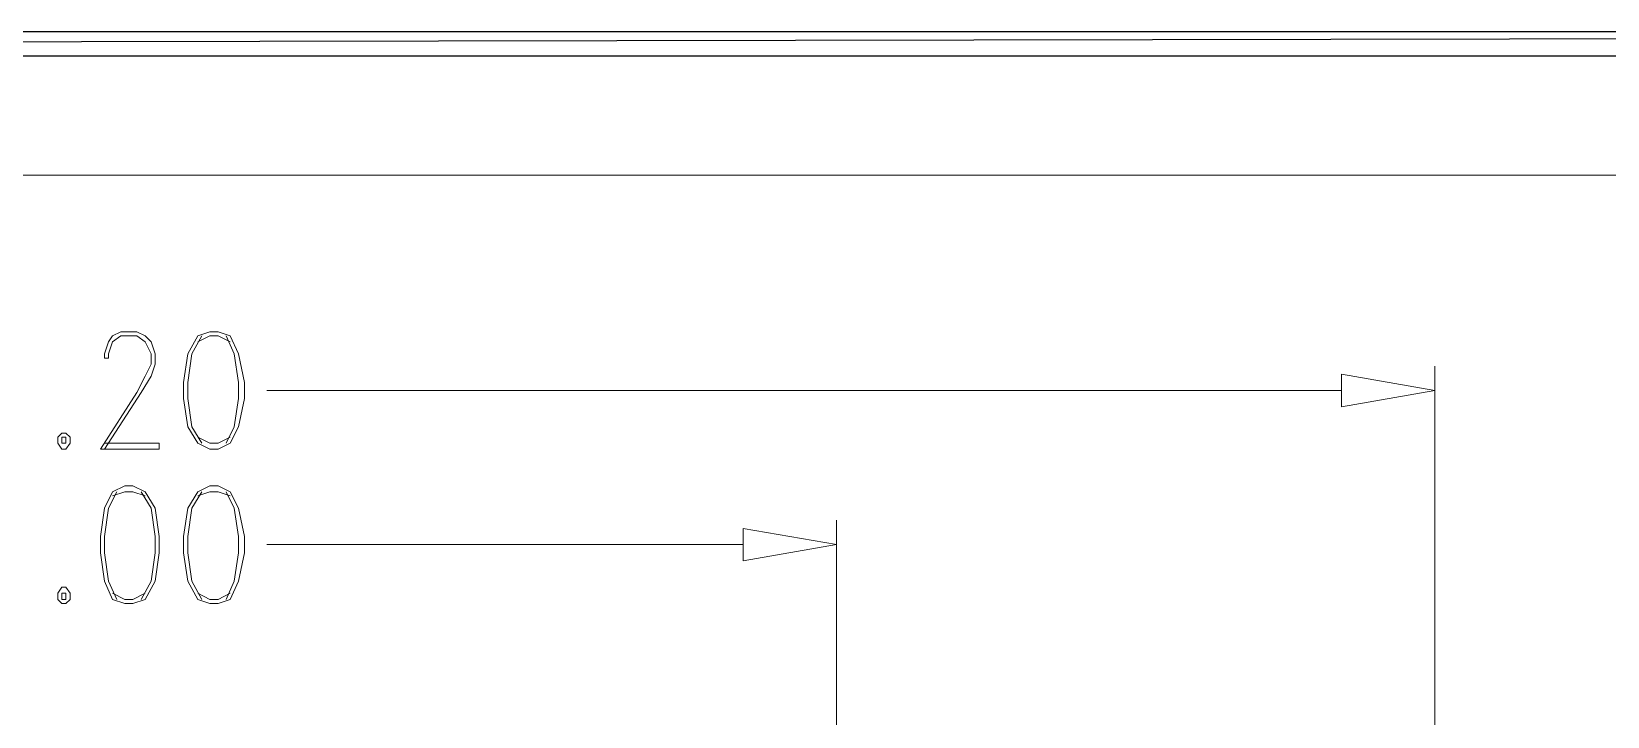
# Model space of a CAD drawing. Header units: centimetres. Extents: x -22.4 to 6.2, y -30.9 to -11.
# Drawn here: x -6.809 to -3.519, y -12.466 to -11.036 of the extents above; entities that cross this region are included whole.
import ezdxf

# ---------------------------------------------------------------- set-up
doc = ezdxf.new("R2010")
doc.units = ezdxf.units.CM
doc.header["$MEASUREMENT"] = 0
doc.layers.add('2', color=7, linetype='Continuous')
doc.layers.add('layer 1', color=7, linetype='Continuous')

msp = doc.modelspace()

# ---------------------------------------------------------------- linework, layer by layer
at = {"layer": '2', "color": 3, "lineweight": 9}
for points in [[(-3.87915, -13.35141), (-3.87915, -13.35141), (-3.87915, -11.73427), (-3.87915, -11.73427)], [(-4.07389, -11.78507), (-4.07389, -11.78507), (-6.31755, -11.78507), (-6.31755, -11.78507)], [(-5.12799, -13.81284), (-5.12799, -13.81284), (-5.12799, -12.05601), (-5.12799, -12.05601)], [(-5.32272, -12.10681), (-5.32272, -12.10681), (-6.31755, -12.10681), (-6.31755, -12.10681)]]:
    msp.add_open_spline(points, degree=3, dxfattribs=at)
for points in [[(-4.07389, -11.75121), (-4.07389, -11.75121), (-3.87915, -11.78507), (-3.87915, -11.78507), (-3.87915, -11.78507), (-3.87915, -11.78507), (-4.07389, -11.81894), (-4.07389, -11.81894), (-4.07389, -11.81894), (-4.07389, -11.81894), (-4.07389, -11.75121), (-4.07389, -11.75121)], [(-5.32272, -12.07294), (-5.32272, -12.07294), (-5.12799, -12.10681), (-5.12799, -12.10681), (-5.12799, -12.10681), (-5.12799, -12.10681), (-5.32272, -12.14067), (-5.32272, -12.14067), (-5.32272, -12.14067), (-5.32272, -12.14067), (-5.32272, -12.07294), (-5.32272, -12.07294)]]:
    msp.add_open_spline(points, degree=3, knots=[0, 0, 0, 0, 0.25, 0.25, 0.25, 0.25, 0.5, 0.5, 0.5, 0.5, 1, 1, 1, 1], dxfattribs=at)
at = {"layer": 'layer 1'}
for points in [[(-22.40421, -11.03577), (-22.40421, -11.03577), (-22.35341, -11.08657), (-22.35341, -11.08657), (-22.35341, -11.08657), (-22.35341, -11.08657), (4.84575, -11.03577), (4.84575, -11.03577), (4.84575, -11.03577), (4.84575, -11.03577), (-22.40421, -11.03577), (-22.40421, -11.03577)], [(-22.35341, -11.08657), (-22.35341, -11.08657), (4.84575, -11.03577), (4.84575, -11.03577), (4.84575, -11.03577), (4.84575, -11.03577), (4.79495, -11.08657), (4.79495, -11.08657), (4.79495, -11.08657), (4.79495, -11.08657), (-22.35341, -11.08657), (-22.35341, -11.08657)]]:
    msp.add_open_spline(points, degree=3, knots=[0, 0, 0, 0, 0.25, 0.25, 0.25, 0.25, 0.5, 0.5, 0.5, 0.5, 1, 1, 1, 1], dxfattribs=at)
at = {"layer": 'layer 1', "lineweight": 9}
for points, knots in [([(-21.92211, -30.90598), (-21.92211, -30.90598), (6.24226, -30.90598), (6.24226, -30.90598), (6.24226, -30.90598), (6.24226, -30.90598), (6.24226, -11.33528), (6.24226, -11.33528), (6.24226, -11.33528), (6.24226, -11.33528), (-21.92211, -11.33528), (-21.92211, -11.33528), (-21.92211, -11.33528), (-21.92211, -11.33528), (-21.92211, -30.90598), (-21.92211, -30.90598)], [0, 0, 0, 0, 0.2, 0.2, 0.2, 0.2, 0.4, 0.4, 0.4, 0.4, 0.6, 0.6, 0.6, 0.6, 1, 1, 1, 1]), ([(-6.65622, -11.71734), (-6.65622, -11.71734), (-6.64775, -11.71734), (-6.64775, -11.71734), (-6.64775, -11.71734), (-6.64775, -11.71734), (-6.64775, -11.70887), (-6.64775, -11.70887), (-6.64775, -11.70887), (-6.64775, -11.70887), (-6.63929, -11.68347), (-6.63929, -11.68347), (-6.63929, -11.68347), (-6.63929, -11.68347), (-6.62235, -11.67077), (-6.62235, -11.67077), (-6.62235, -11.67077), (-6.62235, -11.67077), (-6.58849, -11.67077), (-6.58849, -11.67077), (-6.58849, -11.67077), (-6.58849, -11.67077), (-6.57155, -11.68347), (-6.57155, -11.68347), (-6.57155, -11.68347), (-6.57155, -11.68347), (-6.55885, -11.70887), (-6.55885, -11.70887), (-6.55885, -11.70887), (-6.55885, -11.70887), (-6.55885, -11.73004), (-6.55885, -11.73004), (-6.55885, -11.73004), (-6.55885, -11.73004), (-6.57155, -11.75544), (-6.57155, -11.75544), (-6.57155, -11.75544), (-6.57155, -11.75544), (-6.58849, -11.78931), (-6.58849, -11.78931), (-6.58849, -11.78931), (-6.58849, -11.78931), (-6.66469, -11.90784), (-6.66469, -11.90784)], [0, 0, 0, 0, 0.0833333, 0.0833333, 0.0833333, 0.0833333, 0.1666667, 0.1666667, 0.1666667, 0.1666667, 0.25, 0.25, 0.25, 0.25, 0.3333333, 0.3333333, 0.3333333, 0.3333333, 0.4166667, 0.4166667, 0.4166667, 0.4166667, 0.5, 0.5, 0.5, 0.5, 0.5833333, 0.5833333, 0.5833333, 0.5833333, 0.6666667, 0.6666667, 0.6666667, 0.6666667, 0.75, 0.75, 0.75, 0.75, 0.8333333, 0.8333333, 0.8333333, 0.8333333, 1, 1, 1, 1]), ([(-6.65622, -11.71734), (-6.65622, -11.71734), (-6.65622, -11.70887), (-6.65622, -11.70887), (-6.65622, -11.70887), (-6.65622, -11.70887), (-6.64775, -11.68347), (-6.64775, -11.68347), (-6.64775, -11.68347), (-6.64775, -11.68347), (-6.63929, -11.67077), (-6.63929, -11.67077), (-6.63929, -11.67077), (-6.63929, -11.67077), (-6.62235, -11.66231), (-6.62235, -11.66231), (-6.62235, -11.66231), (-6.62235, -11.66231), (-6.58849, -11.66231), (-6.58849, -11.66231), (-6.58849, -11.66231), (-6.58849, -11.66231), (-6.57155, -11.67077), (-6.57155, -11.67077), (-6.57155, -11.67077), (-6.57155, -11.67077), (-6.55885, -11.68347), (-6.55885, -11.68347), (-6.55885, -11.68347), (-6.55885, -11.68347), (-6.55039, -11.70887), (-6.55039, -11.70887), (-6.55039, -11.70887), (-6.55039, -11.70887), (-6.55039, -11.73004), (-6.55039, -11.73004), (-6.55039, -11.73004), (-6.55039, -11.73004), (-6.55885, -11.75544), (-6.55885, -11.75544), (-6.55885, -11.75544), (-6.55885, -11.75544), (-6.58002, -11.78931), (-6.58002, -11.78931), (-6.58002, -11.78931), (-6.58002, -11.78931), (-6.65622, -11.90784), (-6.65622, -11.90784)], [0, 0, 0, 0, 0.0769231, 0.0769231, 0.0769231, 0.0769231, 0.1538462, 0.1538462, 0.1538462, 0.1538462, 0.2307692, 0.2307692, 0.2307692, 0.2307692, 0.3076923, 0.3076923, 0.3076923, 0.3076923, 0.3846154, 0.3846154, 0.3846154, 0.3846154, 0.4615385, 0.4615385, 0.4615385, 0.4615385, 0.5384615, 0.5384615, 0.5384615, 0.5384615, 0.6153846, 0.6153846, 0.6153846, 0.6153846, 0.6923077, 0.6923077, 0.6923077, 0.6923077, 0.7692308, 0.7692308, 0.7692308, 0.7692308, 0.8461538, 0.8461538, 0.8461538, 0.8461538, 1, 1, 1, 1]), ([(-6.43609, -11.66231), (-6.43609, -11.66231), (-6.46149, -11.67077), (-6.46149, -11.67077), (-6.46149, -11.67077), (-6.46149, -11.67077), (-6.48265, -11.70887), (-6.48265, -11.70887), (-6.48265, -11.70887), (-6.48265, -11.70887), (-6.49112, -11.76814), (-6.49112, -11.76814), (-6.49112, -11.76814), (-6.49112, -11.76814), (-6.49112, -11.80201), (-6.49112, -11.80201), (-6.49112, -11.80201), (-6.49112, -11.80201), (-6.48265, -11.86127), (-6.48265, -11.86127), (-6.48265, -11.86127), (-6.48265, -11.86127), (-6.46149, -11.89514), (-6.46149, -11.89514), (-6.46149, -11.89514), (-6.46149, -11.89514), (-6.43609, -11.90784), (-6.43609, -11.90784), (-6.43609, -11.90784), (-6.43609, -11.90784), (-6.41915, -11.90784), (-6.41915, -11.90784), (-6.41915, -11.90784), (-6.41915, -11.90784), (-6.39375, -11.89514), (-6.39375, -11.89514), (-6.39375, -11.89514), (-6.39375, -11.89514), (-6.37682, -11.86127), (-6.37682, -11.86127), (-6.37682, -11.86127), (-6.37682, -11.86127), (-6.36412, -11.80201), (-6.36412, -11.80201), (-6.36412, -11.80201), (-6.36412, -11.80201), (-6.36412, -11.76814), (-6.36412, -11.76814), (-6.36412, -11.76814), (-6.36412, -11.76814), (-6.37682, -11.70887), (-6.37682, -11.70887), (-6.37682, -11.70887), (-6.37682, -11.70887), (-6.39375, -11.67077), (-6.39375, -11.67077), (-6.39375, -11.67077), (-6.39375, -11.67077), (-6.41915, -11.66231), (-6.41915, -11.66231), (-6.41915, -11.66231), (-6.41915, -11.66231), (-6.43609, -11.66231), (-6.43609, -11.66231)], [0, 0, 0, 0, 0.0588235, 0.0588235, 0.0588235, 0.0588235, 0.1176471, 0.1176471, 0.1176471, 0.1176471, 0.1764706, 0.1764706, 0.1764706, 0.1764706, 0.2352941, 0.2352941, 0.2352941, 0.2352941, 0.2941176, 0.2941176, 0.2941176, 0.2941176, 0.3529412, 0.3529412, 0.3529412, 0.3529412, 0.4117647, 0.4117647, 0.4117647, 0.4117647, 0.4705882, 0.4705882, 0.4705882, 0.4705882, 0.5294118, 0.5294118, 0.5294118, 0.5294118, 0.5882353, 0.5882353, 0.5882353, 0.5882353, 0.6470588, 0.6470588, 0.6470588, 0.6470588, 0.7058824, 0.7058824, 0.7058824, 0.7058824, 0.7647059, 0.7647059, 0.7647059, 0.7647059, 0.8235294, 0.8235294, 0.8235294, 0.8235294, 0.8823529, 0.8823529, 0.8823529, 0.8823529, 1, 1, 1, 1]), ([(-6.45302, -11.67077), (-6.45302, -11.67077), (-6.47419, -11.70887), (-6.47419, -11.70887), (-6.47419, -11.70887), (-6.47419, -11.70887), (-6.48265, -11.76814), (-6.48265, -11.76814), (-6.48265, -11.76814), (-6.48265, -11.76814), (-6.48265, -11.80201), (-6.48265, -11.80201), (-6.48265, -11.80201), (-6.48265, -11.80201), (-6.47419, -11.86127), (-6.47419, -11.86127), (-6.47419, -11.86127), (-6.47419, -11.86127), (-6.45302, -11.89514), (-6.45302, -11.89514)], [0, 0, 0, 0, 0.1666667, 0.1666667, 0.1666667, 0.1666667, 0.3333333, 0.3333333, 0.3333333, 0.3333333, 0.5, 0.5, 0.5, 0.5, 0.6666667, 0.6666667, 0.6666667, 0.6666667, 1, 1, 1, 1]), ([(-6.39375, -11.68347), (-6.39375, -11.68347), (-6.41915, -11.67077), (-6.41915, -11.67077), (-6.41915, -11.67077), (-6.41915, -11.67077), (-6.43609, -11.67077), (-6.43609, -11.67077), (-6.43609, -11.67077), (-6.43609, -11.67077), (-6.46149, -11.68347), (-6.46149, -11.68347)], [0, 0, 0, 0, 0.25, 0.25, 0.25, 0.25, 0.5, 0.5, 0.5, 0.5, 1, 1, 1, 1]), ([(-6.40222, -11.89514), (-6.40222, -11.89514), (-6.38529, -11.86127), (-6.38529, -11.86127), (-6.38529, -11.86127), (-6.38529, -11.86127), (-6.37682, -11.80201), (-6.37682, -11.80201), (-6.37682, -11.80201), (-6.37682, -11.80201), (-6.37682, -11.76814), (-6.37682, -11.76814), (-6.37682, -11.76814), (-6.37682, -11.76814), (-6.38529, -11.70887), (-6.38529, -11.70887), (-6.38529, -11.70887), (-6.38529, -11.70887), (-6.40222, -11.67077), (-6.40222, -11.67077)], [0, 0, 0, 0, 0.1666667, 0.1666667, 0.1666667, 0.1666667, 0.3333333, 0.3333333, 0.3333333, 0.3333333, 0.5, 0.5, 0.5, 0.5, 0.6666667, 0.6666667, 0.6666667, 0.6666667, 1, 1, 1, 1]), ([(-6.74512, -11.87397), (-6.74512, -11.87397), (-6.75359, -11.88244), (-6.75359, -11.88244), (-6.75359, -11.88244), (-6.75359, -11.88244), (-6.75359, -11.89514), (-6.75359, -11.89514), (-6.75359, -11.89514), (-6.75359, -11.89514), (-6.74512, -11.90784), (-6.74512, -11.90784), (-6.74512, -11.90784), (-6.74512, -11.90784), (-6.73665, -11.90784), (-6.73665, -11.90784), (-6.73665, -11.90784), (-6.73665, -11.90784), (-6.72819, -11.89514), (-6.72819, -11.89514), (-6.72819, -11.89514), (-6.72819, -11.89514), (-6.72819, -11.88244), (-6.72819, -11.88244), (-6.72819, -11.88244), (-6.72819, -11.88244), (-6.73665, -11.87397), (-6.73665, -11.87397), (-6.73665, -11.87397), (-6.73665, -11.87397), (-6.74512, -11.87397), (-6.74512, -11.87397)], [0, 0, 0, 0, 0.1111111, 0.1111111, 0.1111111, 0.1111111, 0.2222222, 0.2222222, 0.2222222, 0.2222222, 0.3333333, 0.3333333, 0.3333333, 0.3333333, 0.4444444, 0.4444444, 0.4444444, 0.4444444, 0.5555556, 0.5555556, 0.5555556, 0.5555556, 0.6666667, 0.6666667, 0.6666667, 0.6666667, 0.7777778, 0.7777778, 0.7777778, 0.7777778, 1, 1, 1, 1]), ([(-6.74512, -11.88244), (-6.74512, -11.88244), (-6.73665, -11.88244), (-6.73665, -11.88244), (-6.73665, -11.88244), (-6.73665, -11.88244), (-6.73665, -11.89514), (-6.73665, -11.89514), (-6.73665, -11.89514), (-6.73665, -11.89514), (-6.74512, -11.89514), (-6.74512, -11.89514), (-6.74512, -11.89514), (-6.74512, -11.89514), (-6.74512, -11.88244), (-6.74512, -11.88244)], [0, 0, 0, 0, 0.2, 0.2, 0.2, 0.2, 0.4, 0.4, 0.4, 0.4, 0.6, 0.6, 0.6, 0.6, 1, 1, 1, 1]), ([(-6.65622, -11.89514), (-6.65622, -11.89514), (-6.54192, -11.89514), (-6.54192, -11.89514), (-6.54192, -11.89514), (-6.54192, -11.89514), (-6.54192, -11.90784), (-6.54192, -11.90784), (-6.54192, -11.90784), (-6.54192, -11.90784), (-6.66469, -11.90784), (-6.66469, -11.90784)], [0, 0, 0, 0, 0.25, 0.25, 0.25, 0.25, 0.5, 0.5, 0.5, 0.5, 1, 1, 1, 1]), ([(-6.46149, -11.88244), (-6.46149, -11.88244), (-6.43609, -11.89514), (-6.43609, -11.89514), (-6.43609, -11.89514), (-6.43609, -11.89514), (-6.41915, -11.89514), (-6.41915, -11.89514), (-6.41915, -11.89514), (-6.41915, -11.89514), (-6.39375, -11.88244), (-6.39375, -11.88244)], [0, 0, 0, 0, 0.25, 0.25, 0.25, 0.25, 0.5, 0.5, 0.5, 0.5, 1, 1, 1, 1]), ([(-6.61389, -11.98404), (-6.61389, -11.98404), (-6.63929, -11.99674), (-6.63929, -11.99674), (-6.63929, -11.99674), (-6.63929, -11.99674), (-6.65622, -12.03061), (-6.65622, -12.03061), (-6.65622, -12.03061), (-6.65622, -12.03061), (-6.66469, -12.08987), (-6.66469, -12.08987), (-6.66469, -12.08987), (-6.66469, -12.08987), (-6.66469, -12.12374), (-6.66469, -12.12374), (-6.66469, -12.12374), (-6.66469, -12.12374), (-6.65622, -12.18301), (-6.65622, -12.18301), (-6.65622, -12.18301), (-6.65622, -12.18301), (-6.63929, -12.22111), (-6.63929, -12.22111), (-6.63929, -12.22111), (-6.63929, -12.22111), (-6.61389, -12.22957), (-6.61389, -12.22957), (-6.61389, -12.22957), (-6.61389, -12.22957), (-6.59695, -12.22957), (-6.59695, -12.22957), (-6.59695, -12.22957), (-6.59695, -12.22957), (-6.57155, -12.22111), (-6.57155, -12.22111), (-6.57155, -12.22111), (-6.57155, -12.22111), (-6.55039, -12.18301), (-6.55039, -12.18301), (-6.55039, -12.18301), (-6.55039, -12.18301), (-6.54192, -12.12374), (-6.54192, -12.12374), (-6.54192, -12.12374), (-6.54192, -12.12374), (-6.54192, -12.08987), (-6.54192, -12.08987), (-6.54192, -12.08987), (-6.54192, -12.08987), (-6.55039, -12.03061), (-6.55039, -12.03061), (-6.55039, -12.03061), (-6.55039, -12.03061), (-6.57155, -11.99674), (-6.57155, -11.99674), (-6.57155, -11.99674), (-6.57155, -11.99674), (-6.59695, -11.98404), (-6.59695, -11.98404), (-6.59695, -11.98404), (-6.59695, -11.98404), (-6.61389, -11.98404), (-6.61389, -11.98404)], [0, 0, 0, 0, 0.0588235, 0.0588235, 0.0588235, 0.0588235, 0.1176471, 0.1176471, 0.1176471, 0.1176471, 0.1764706, 0.1764706, 0.1764706, 0.1764706, 0.2352941, 0.2352941, 0.2352941, 0.2352941, 0.2941176, 0.2941176, 0.2941176, 0.2941176, 0.3529412, 0.3529412, 0.3529412, 0.3529412, 0.4117647, 0.4117647, 0.4117647, 0.4117647, 0.4705882, 0.4705882, 0.4705882, 0.4705882, 0.5294118, 0.5294118, 0.5294118, 0.5294118, 0.5882353, 0.5882353, 0.5882353, 0.5882353, 0.6470588, 0.6470588, 0.6470588, 0.6470588, 0.7058824, 0.7058824, 0.7058824, 0.7058824, 0.7647059, 0.7647059, 0.7647059, 0.7647059, 0.8235294, 0.8235294, 0.8235294, 0.8235294, 0.8823529, 0.8823529, 0.8823529, 0.8823529, 1, 1, 1, 1]), ([(-6.63082, -11.99674), (-6.63082, -11.99674), (-6.64775, -12.03061), (-6.64775, -12.03061), (-6.64775, -12.03061), (-6.64775, -12.03061), (-6.65622, -12.08987), (-6.65622, -12.08987), (-6.65622, -12.08987), (-6.65622, -12.08987), (-6.65622, -12.12374), (-6.65622, -12.12374), (-6.65622, -12.12374), (-6.65622, -12.12374), (-6.64775, -12.18301), (-6.64775, -12.18301), (-6.64775, -12.18301), (-6.64775, -12.18301), (-6.63082, -12.22111), (-6.63082, -12.22111)], [0, 0, 0, 0, 0.1666667, 0.1666667, 0.1666667, 0.1666667, 0.3333333, 0.3333333, 0.3333333, 0.3333333, 0.5, 0.5, 0.5, 0.5, 0.6666667, 0.6666667, 0.6666667, 0.6666667, 1, 1, 1, 1]), ([(-6.57155, -12.00521), (-6.57155, -12.00521), (-6.59695, -11.99674), (-6.59695, -11.99674), (-6.59695, -11.99674), (-6.59695, -11.99674), (-6.61389, -11.99674), (-6.61389, -11.99674), (-6.61389, -11.99674), (-6.61389, -11.99674), (-6.63929, -12.00521), (-6.63929, -12.00521)], [0, 0, 0, 0, 0.25, 0.25, 0.25, 0.25, 0.5, 0.5, 0.5, 0.5, 1, 1, 1, 1]), ([(-6.58002, -12.22111), (-6.58002, -12.22111), (-6.55885, -12.18301), (-6.55885, -12.18301), (-6.55885, -12.18301), (-6.55885, -12.18301), (-6.55039, -12.12374), (-6.55039, -12.12374), (-6.55039, -12.12374), (-6.55039, -12.12374), (-6.55039, -12.08987), (-6.55039, -12.08987), (-6.55039, -12.08987), (-6.55039, -12.08987), (-6.55885, -12.03061), (-6.55885, -12.03061), (-6.55885, -12.03061), (-6.55885, -12.03061), (-6.58002, -11.99674), (-6.58002, -11.99674)], [0, 0, 0, 0, 0.1666667, 0.1666667, 0.1666667, 0.1666667, 0.3333333, 0.3333333, 0.3333333, 0.3333333, 0.5, 0.5, 0.5, 0.5, 0.6666667, 0.6666667, 0.6666667, 0.6666667, 1, 1, 1, 1]), ([(-6.43609, -11.98404), (-6.43609, -11.98404), (-6.46149, -11.99674), (-6.46149, -11.99674), (-6.46149, -11.99674), (-6.46149, -11.99674), (-6.48265, -12.03061), (-6.48265, -12.03061), (-6.48265, -12.03061), (-6.48265, -12.03061), (-6.49112, -12.08987), (-6.49112, -12.08987), (-6.49112, -12.08987), (-6.49112, -12.08987), (-6.49112, -12.12374), (-6.49112, -12.12374), (-6.49112, -12.12374), (-6.49112, -12.12374), (-6.48265, -12.18301), (-6.48265, -12.18301), (-6.48265, -12.18301), (-6.48265, -12.18301), (-6.46149, -12.22111), (-6.46149, -12.22111), (-6.46149, -12.22111), (-6.46149, -12.22111), (-6.43609, -12.22957), (-6.43609, -12.22957), (-6.43609, -12.22957), (-6.43609, -12.22957), (-6.41915, -12.22957), (-6.41915, -12.22957), (-6.41915, -12.22957), (-6.41915, -12.22957), (-6.39375, -12.22111), (-6.39375, -12.22111), (-6.39375, -12.22111), (-6.39375, -12.22111), (-6.37682, -12.18301), (-6.37682, -12.18301), (-6.37682, -12.18301), (-6.37682, -12.18301), (-6.36412, -12.12374), (-6.36412, -12.12374), (-6.36412, -12.12374), (-6.36412, -12.12374), (-6.36412, -12.08987), (-6.36412, -12.08987), (-6.36412, -12.08987), (-6.36412, -12.08987), (-6.37682, -12.03061), (-6.37682, -12.03061), (-6.37682, -12.03061), (-6.37682, -12.03061), (-6.39375, -11.99674), (-6.39375, -11.99674), (-6.39375, -11.99674), (-6.39375, -11.99674), (-6.41915, -11.98404), (-6.41915, -11.98404), (-6.41915, -11.98404), (-6.41915, -11.98404), (-6.43609, -11.98404), (-6.43609, -11.98404)], [0, 0, 0, 0, 0.0588235, 0.0588235, 0.0588235, 0.0588235, 0.1176471, 0.1176471, 0.1176471, 0.1176471, 0.1764706, 0.1764706, 0.1764706, 0.1764706, 0.2352941, 0.2352941, 0.2352941, 0.2352941, 0.2941176, 0.2941176, 0.2941176, 0.2941176, 0.3529412, 0.3529412, 0.3529412, 0.3529412, 0.4117647, 0.4117647, 0.4117647, 0.4117647, 0.4705882, 0.4705882, 0.4705882, 0.4705882, 0.5294118, 0.5294118, 0.5294118, 0.5294118, 0.5882353, 0.5882353, 0.5882353, 0.5882353, 0.6470588, 0.6470588, 0.6470588, 0.6470588, 0.7058824, 0.7058824, 0.7058824, 0.7058824, 0.7647059, 0.7647059, 0.7647059, 0.7647059, 0.8235294, 0.8235294, 0.8235294, 0.8235294, 0.8823529, 0.8823529, 0.8823529, 0.8823529, 1, 1, 1, 1]), ([(-6.45302, -11.99674), (-6.45302, -11.99674), (-6.47419, -12.03061), (-6.47419, -12.03061), (-6.47419, -12.03061), (-6.47419, -12.03061), (-6.48265, -12.08987), (-6.48265, -12.08987), (-6.48265, -12.08987), (-6.48265, -12.08987), (-6.48265, -12.12374), (-6.48265, -12.12374), (-6.48265, -12.12374), (-6.48265, -12.12374), (-6.47419, -12.18301), (-6.47419, -12.18301), (-6.47419, -12.18301), (-6.47419, -12.18301), (-6.45302, -12.22111), (-6.45302, -12.22111)], [0, 0, 0, 0, 0.1666667, 0.1666667, 0.1666667, 0.1666667, 0.3333333, 0.3333333, 0.3333333, 0.3333333, 0.5, 0.5, 0.5, 0.5, 0.6666667, 0.6666667, 0.6666667, 0.6666667, 1, 1, 1, 1]), ([(-6.39375, -12.00521), (-6.39375, -12.00521), (-6.41915, -11.99674), (-6.41915, -11.99674), (-6.41915, -11.99674), (-6.41915, -11.99674), (-6.43609, -11.99674), (-6.43609, -11.99674), (-6.43609, -11.99674), (-6.43609, -11.99674), (-6.46149, -12.00521), (-6.46149, -12.00521)], [0, 0, 0, 0, 0.25, 0.25, 0.25, 0.25, 0.5, 0.5, 0.5, 0.5, 1, 1, 1, 1]), ([(-6.40222, -12.22111), (-6.40222, -12.22111), (-6.38529, -12.18301), (-6.38529, -12.18301), (-6.38529, -12.18301), (-6.38529, -12.18301), (-6.37682, -12.12374), (-6.37682, -12.12374), (-6.37682, -12.12374), (-6.37682, -12.12374), (-6.37682, -12.08987), (-6.37682, -12.08987), (-6.37682, -12.08987), (-6.37682, -12.08987), (-6.38529, -12.03061), (-6.38529, -12.03061), (-6.38529, -12.03061), (-6.38529, -12.03061), (-6.40222, -11.99674), (-6.40222, -11.99674)], [0, 0, 0, 0, 0.1666667, 0.1666667, 0.1666667, 0.1666667, 0.3333333, 0.3333333, 0.3333333, 0.3333333, 0.5, 0.5, 0.5, 0.5, 0.6666667, 0.6666667, 0.6666667, 0.6666667, 1, 1, 1, 1]), ([(-6.74512, -12.19571), (-6.74512, -12.19571), (-6.75359, -12.20841), (-6.75359, -12.20841), (-6.75359, -12.20841), (-6.75359, -12.20841), (-6.75359, -12.22111), (-6.75359, -12.22111), (-6.75359, -12.22111), (-6.75359, -12.22111), (-6.74512, -12.22957), (-6.74512, -12.22957), (-6.74512, -12.22957), (-6.74512, -12.22957), (-6.73665, -12.22957), (-6.73665, -12.22957), (-6.73665, -12.22957), (-6.73665, -12.22957), (-6.72819, -12.22111), (-6.72819, -12.22111), (-6.72819, -12.22111), (-6.72819, -12.22111), (-6.72819, -12.20841), (-6.72819, -12.20841), (-6.72819, -12.20841), (-6.72819, -12.20841), (-6.73665, -12.19571), (-6.73665, -12.19571), (-6.73665, -12.19571), (-6.73665, -12.19571), (-6.74512, -12.19571), (-6.74512, -12.19571)], [0, 0, 0, 0, 0.1111111, 0.1111111, 0.1111111, 0.1111111, 0.2222222, 0.2222222, 0.2222222, 0.2222222, 0.3333333, 0.3333333, 0.3333333, 0.3333333, 0.4444444, 0.4444444, 0.4444444, 0.4444444, 0.5555556, 0.5555556, 0.5555556, 0.5555556, 0.6666667, 0.6666667, 0.6666667, 0.6666667, 0.7777778, 0.7777778, 0.7777778, 0.7777778, 1, 1, 1, 1]), ([(-6.74512, -12.20841), (-6.74512, -12.20841), (-6.73665, -12.20841), (-6.73665, -12.20841), (-6.73665, -12.20841), (-6.73665, -12.20841), (-6.73665, -12.2211), (-6.73665, -12.2211), (-6.73665, -12.2211), (-6.73665, -12.2211), (-6.74512, -12.2211), (-6.74512, -12.2211), (-6.74512, -12.2211), (-6.74512, -12.2211), (-6.74512, -12.20841), (-6.74512, -12.20841)], [0, 0, 0, 0, 0.2, 0.2, 0.2, 0.2, 0.4, 0.4, 0.4, 0.4, 0.6, 0.6, 0.6, 0.6, 1, 1, 1, 1]), ([(-6.63929, -12.20841), (-6.63929, -12.20841), (-6.61389, -12.22111), (-6.61389, -12.22111), (-6.61389, -12.22111), (-6.61389, -12.22111), (-6.59695, -12.22111), (-6.59695, -12.22111), (-6.59695, -12.22111), (-6.59695, -12.22111), (-6.57155, -12.20841), (-6.57155, -12.20841)], [0, 0, 0, 0, 0.25, 0.25, 0.25, 0.25, 0.5, 0.5, 0.5, 0.5, 1, 1, 1, 1]), ([(-6.46149, -12.20841), (-6.46149, -12.20841), (-6.43609, -12.22111), (-6.43609, -12.22111), (-6.43609, -12.22111), (-6.43609, -12.22111), (-6.41915, -12.22111), (-6.41915, -12.22111), (-6.41915, -12.22111), (-6.41915, -12.22111), (-6.39375, -12.20841), (-6.39375, -12.20841)], [0, 0, 0, 0, 0.25, 0.25, 0.25, 0.25, 0.5, 0.5, 0.5, 0.5, 1, 1, 1, 1])]:
    msp.add_open_spline(points, degree=3, knots=knots, dxfattribs=at)

doc.saveas('drawing.dxf')
